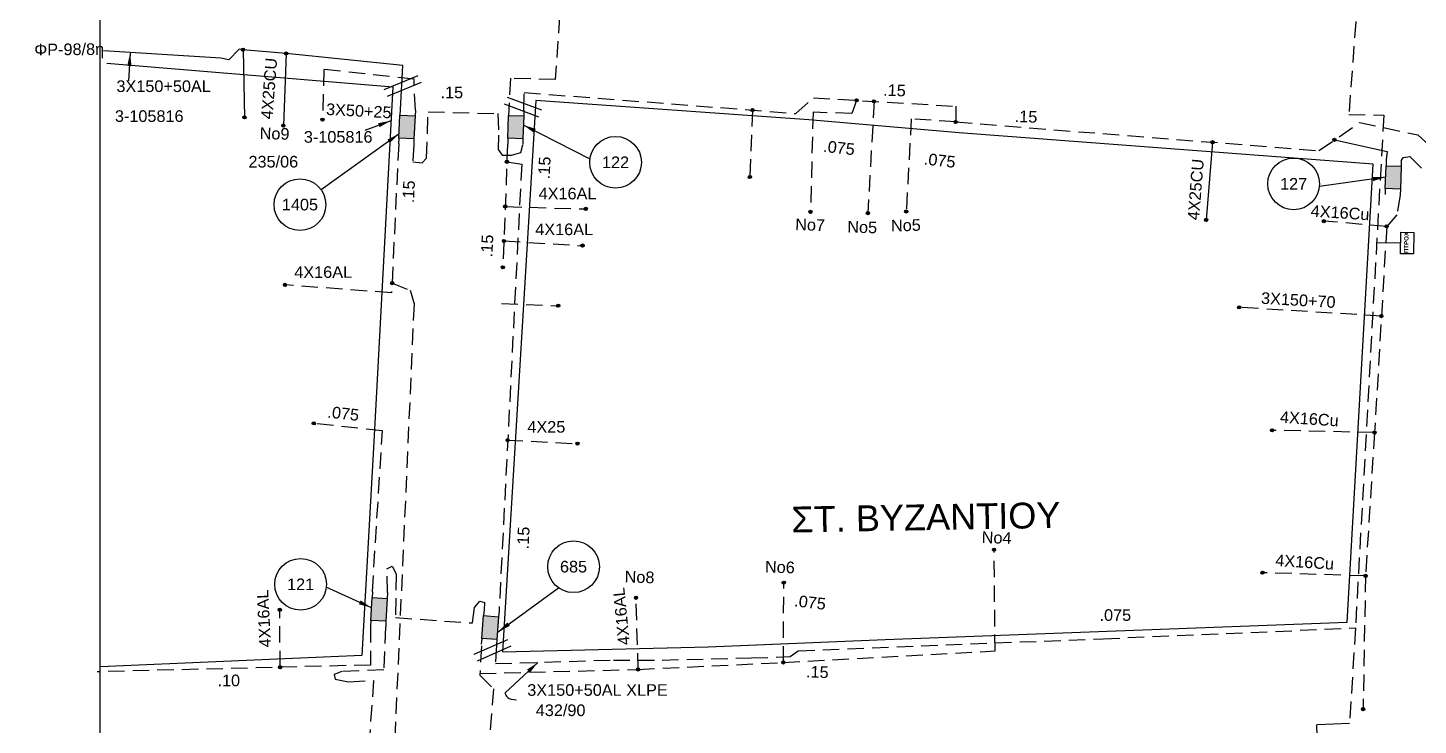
# Model space of a CAD drawing. Header units: millimetres. Extents: x 738 to 2138, y 37 to 533.
# Drawn here: x 741.6 to 849.2, y 216.9 to 270.9 of the extents above; entities that cross this region are included whole.
import ezdxf

# ---------------------------------------------------------------- set-up
doc = ezdxf.new("R2010")
doc.units = ezdxf.units.MM
doc.linetypes.add('DASHED', pattern=[19.05, 12.7, -6.35])
for name, color, linetype in [('Link Box 4 Διευθύνσεων', 7, 'Continuous'), ('Pillar Τροχαίας', 7, 'Continuous'), ('Άγνωστα', 7, 'Continuous'), ('Γυμνά εναέρια ΧΤ (2Φ)   3x50AL', 7, 'Continuous'), ('Επιγραφές - Σχήματα', 7, 'Continuous'), ('Καλώδια ΧΤ   3x150+50AL', 7, 'DASHED'), ('Καλώδια ΧΤ   3x150+50AL XLPE', 7, 'DASHED'), ('Καλώδια ΧΤ   3x150+50CU', 7, 'DASHED'), ('Καλώδια ΧΤ   4x25CU', 7, 'DASHED'), ('Συνδέσεις', 7, 'Continuous'), ('Τομή', 7, 'Continuous'), ('Υπόβαθρο ΔΕΗ', 7, 'Continuous'), ('Υπόγεια Καλώδια Δικτύου ΧΤ   .075', 7, 'DASHED'), ('Υπόγεια Καλώδια Δικτύου ΧΤ   .10', 7, 'DASHED'), ('Υπόγεια Καλώδια Δικτύου ΧΤ   .15', 7, 'DASHED'), ('Υπόγεια καλώδια Παροχών ΧΤ   4x16AL', 7, 'DASHED'), ('Υπόγεια καλώδια Παροχών ΧΤ   4x25', 7, 'DASHED')]:
    doc.layers.add(name, color=color, linetype=linetype)
doc.styles.add('arial', font='arial.ttf')
doc.styles.get("Standard").update_dxf_attribs({"font": 'arial.ttf'})
doc.linetypes.add('SYN_LINE', pattern='A,0.5,-0.0001,["/\\/\\/\\/",Standard,S=0.1,R=0,X=0,Y=-0.05],-0.25', length=0.7501)
doc.dimstyles.new('ISO-25', dxfattribs={"dimtxt": 2.5, "dimasz": 2.5, "dimexe": 1.25, "dimexo": 0.625, "dimtad": 1, "dimtxsty": 'Standard', "dimcen": 2.5, "dimadec": 0, "dimazin": 0, "dimtfac": 1, "dimtmove": 0, "dimatfit": 3, "dimfxl": 1, "dimarcsym": 0})

# ---------------------------------------------------------------- blocks, each defined once
blk = doc.blocks.new('LINK BOX 4 ΑΝΑΧΩΡΗΣΕΩΝ')
at = {"layer": 'Link Box 4 Διευθύνσεων', "ltscale": 40}
blk.add_hatch(color=256, dxfattribs=at).paths.add_polyline_path([(-3.54, 0), (-3.54, -4.67), (3.54, -4.67), (3.54, 0)])
for p, q in [((-3.54, 0), (-5.33, 0)), ((5.33, 0), (3.54, 0)), ((-3.54, -4.67), (-5.33, -4.67)), ((5.33, -4.67), (3.54, -4.67))]:
    blk.add_line(p, q, dxfattribs=at)
blk.add_lwpolyline([(-3.54, -4.67), (-3.54, 0), (3.54, 0), (3.54, -4.67)], close=True, dxfattribs=at)
blk = doc.blocks.new('_ΣΥΝΔΕΣΗ')
at = {"layer": 'Συνδέσεις', "linetype": 'SYN_LINE', "ltscale": 40}
blk.add_hatch(color=256, dxfattribs=at).paths.add_polyline_path([(-116.75, 2339.64, 1), (-117.75, 2339.64, 1)])
at = {"layer": 'Συνδέσεις'}
blk.add_circle((-117.25, 2339.64), 0.5, dxfattribs=at)
blk = doc.blocks.new('ΤΟΜΗ')
at = {"layer": 'Τομή', "ltscale": 40}
for p, q in [((-5.68, 0), (5.68, 0)), ((5.68, -2.33), (-5.68, -2.33))]:
    blk.add_line(p, q, dxfattribs=at)
blk = doc.blocks.new('PILLAR ΤΡΟΧΑΙΑΣ')
at = {"layer": 'Pillar Τροχαίας', "ltscale": 40}
blk.add_lwpolyline([(-3.11, 1.79), (3.59, 1.79), (3.59, -2.21), (-3.11, -2.21)], close=True, dxfattribs=at)
at = {"layer": 'Pillar Τροχαίας', "insert": (-2.88, 0.75), "char_height": 1.3575, "width": 109.961, "attachment_point": 1}
blk.add_mtext('{\\fArial|b1|i0|c161|p34;ΠΤΡΟΧ}', dxfattribs=at)

msp = doc.modelspace()

# ---------------------------------------------------------------- linework, layer by layer
at = {"layer": 'Άγνωστα', "color": 5, "linetype": 'DASHED', "ltscale": 0.1}
msp.add_lwpolyline([(867.91, 313.45, 0.0000003, 0.0000003, 0), (866.36, 279.51, 0.0000003, 0.0000003, 0), (866.36, 279.51, 0, 0, 0), (866.36, 279.51, 0, 0, 0), (866.36, 279.51, 0, 0, 0), (866.36, 279.51, 0, 0, 0), (876.35, 278.75, 0, 0, 0), (874.79, 250.48, 0, 0, 0), (874.53, 248.44, 0, 0, 0), (861.37, 249.28, 0, 0, 0), (848.68, 261.69, 0, 0, 0), (845.67, 262.61, 0, 0, 0), (843.58, 263.32, 0, 0, 0), (843.2, 263.82, 0, 0, 0), (843.73, 273.92, 0, 0, 0), (846.63, 273.85, 0, 0, 0), (846.72, 274.4, 0, 0, 0), (846.81, 278.59, 0, 0, 0)], format="xyseb", dxfattribs=at)
msp.add_lwpolyline([(783.25, 279.38), (782.4, 266.91), (778.93, 267.01), (778.8, 264.58)], dxfattribs=at)
at = {"layer": 'Άγνωστα', "color": 2, "linetype": 'DASHED', "ltscale": 0.1}
msp.add_lwpolyline([(847.98, 278.55), (847.66, 272.98), (844.48, 273.3), (843.8, 264.22), (846.5, 264.16), (844.31, 224.46), (843.85, 217.06)], dxfattribs=at)
at = {"layer": 'Άγνωστα'}
for points in [[(842.69, 262.24), (846.77, 261.35), (846.7, 260.69)], [(845.96, 254.3), (847.81, 254.27)]]:
    msp.add_lwpolyline(points, dxfattribs=at)
at = {"layer": 'Άγνωστα', "color": 1, "linetype": 'DASHED', "ltscale": 0.1}
for points in [[(846.73, 255.55), (841.87, 255.95)], [(845.79, 239.59), (837.85, 239.76)], [(845.09, 228.49), (837.12, 228.74)]]:
    msp.add_lwpolyline(points, dxfattribs=at)
at = {"layer": 'Άγνωστα', "linetype": 'DASHED', "ltscale": 0.1}
msp.add_lwpolyline([(846.32, 248.6), (835.32, 249.27)], dxfattribs=at)
at = {"layer": 'Γυμνά εναέρια ΧΤ (2Φ)   3x50AL', "color": 6, "linetype": 'DASHED', "ltscale": 0.1}
msp.add_lwpolyline([(771.57, 264.54), (771.47, 266.95), (764.49, 267.7), (764.39, 263.81)], dxfattribs=at)
at = {"layer": 'Επιγραφές - Σχήματα'}
msp.add_lwpolyline([(747.16, 52.8), (1697.68, 43.15), (1697.68, 519.66), (747.16, 519.66)], close=True, dxfattribs=at)
msp.add_lwpolyline([(778.52, 219.45), (778.53, 219.36), (778.57, 219.26), (778.63, 219.17), (778.72, 219.09), (778.84, 219.01), (778.99, 218.96), (779.18, 218.92), (779.41, 218.9)], dxfattribs=at)
for centre in [(787.06, 260.51), (839.53, 258.84), (762.64, 257.23), (783.81, 229.2), (762.69, 227.84)]:
    msp.add_circle(centre, 2, dxfattribs=at)
at = {"layer": 'Καλώδια ΧΤ   3x150+50AL', "color": 2}
msp.add_lwpolyline([(770.41, 264.6), (770.61, 268), (761.57, 268.93), (758.52, 269.18), (757.95, 269.26), (757.14, 268.45), (756.53, 268.57), (747.44, 269.14)], dxfattribs=at)
at = {"layer": 'Καλώδια ΧΤ   3x150+50AL XLPE', "color": 2, "ltscale": 0.1}
msp.add_lwpolyline([(777.84, 223.12), (777.76, 221.7), (786.9, 221.98), (790.66, 221.98), (797.58, 222.14), (800.58, 222.24), (801.2, 222.7)], dxfattribs=at)
at = {"layer": 'Καλώδια ΧΤ   3x150+50CU', "color": 2, "linetype": 'DASHED', "ltscale": 0.2}
msp.add_lwpolyline([(843.85, 217.06), (841.31, 216.95), (841.35, 215.36)], dxfattribs=at)
at = {"layer": 'Καλώδια ΧΤ   4x25CU', "color": 2}
msp.add_lwpolyline([(758.24, 269.22), (758.35, 263.99)], dxfattribs=at)
at = {"layer": 'Καλώδια ΧΤ   4x25CU', "color": 2, "linetype": 'DASHED'}
msp.add_lwpolyline([(761.57, 268.93), (761.36, 263.35)], dxfattribs=at)
at = {"layer": 'Καλώδια ΧΤ   4x25CU'}
msp.add_lwpolyline([(833.25, 262.06), (832.76, 256.05)], dxfattribs=at)
at = {"layer": 'Υπόβαθρο ΔΕΗ'}
for points in [[(747.69, 268.18), (769.82, 266.36), (768.37, 238.86), (767.42, 222.33), (747.21, 221.46)], [(780.89, 265.3), (778.31, 222.62), (794.23, 222.99), (807.93, 223.58), (843.66, 224.9), (845.69, 260.36), (813.64, 262.8), (802.01, 263.79), (780.89, 265.3)]]:
    msp.add_lwpolyline(points, dxfattribs=at)
at = {"layer": 'Υπόγεια Καλώδια Δικτύου ΧΤ   .075', "color": 1, "ltscale": 0.1}
for points in [[(805.71, 265.3), (805.34, 264.29), (802.34, 264.38), (802.15, 256.67)], [(813.38, 263.63), (809.94, 263.88), (809.56, 256.7)]]:
    msp.add_lwpolyline(points, dxfattribs=at)
at = {"layer": 'Υπόγεια Καλώδια Δικτύου ΧΤ   .075', "color": 62, "ltscale": 0.1}
msp.add_lwpolyline([(768.25, 227.26), (769.02, 239.72), (763.71, 240.3)], dxfattribs=at)
at = {"layer": 'Υπόγεια Καλώδια Δικτύου ΧΤ   .075', "color": 133, "ltscale": 0.1}
msp.add_lwpolyline([(800.05, 221.79), (800.08, 227.97)], dxfattribs=at)
at = {"layer": 'Υπόγεια Καλώδια Δικτύου ΧΤ   .075', "color": 2, "ltscale": 0.1}
msp.add_lwpolyline([(801.2, 222.7), (824.8, 223.63), (844.31, 224.46)], dxfattribs=at)
at = {"layer": 'Υπόγεια Καλώδια Δικτύου ΧΤ   .10', "color": 62, "ltscale": 0.1}
msp.add_lwpolyline([(768.11, 224.6), (768.11, 221.59), (746.94, 221.07)], dxfattribs=at)
at = {"layer": 'Υπόγεια Καλώδια Δικτύου ΧΤ   .15', "color": 1, "linetype": 'DASHED', "ltscale": 0.1}
msp.add_lwpolyline([(779.97, 264.54), (780, 265.91), (801.02, 264.29), (802.37, 265.5), (813.4, 264.85), (813.38, 263.63), (841.48, 261.41), (844.63, 263.58), (849.13, 262.64), (861.17, 251.38), (873.04, 250.64), (874.6, 277.19), (864.56, 278.21), (864.56, 278.21), (866.71, 310.44), (866.36, 311.51), (866.09, 312.29), (866.09, 313.13), (866.09, 313.17), (866.4, 314.06), (866.72, 314.81), (867.04, 319.25), (867.04, 319.25), (874.33, 318.87)], dxfattribs=at)
at = {"layer": 'Υπόγεια Καλώδια Δικτύου ΧΤ   .15', "color": 1, "ltscale": 0.1}
for points in [[(807.06, 265.23), (806.59, 256.58)], [(797.65, 264.55), (797.46, 259.37)], [(847.78, 257.99), (847.51, 256.44), (846.73, 255.55), (845.79, 239.59), (845.09, 228.49), (844.9, 218.18)]]:
    msp.add_lwpolyline(points, dxfattribs=at)
at = {"layer": 'Υπόγεια Καλώδια Δικτύου ΧΤ   .15', "color": 6, "ltscale": 0.1}
for points in [[(771.45, 261.88), (771.38, 260.54), (772.11, 260.47), (772.44, 260.82), (772.56, 264.41), (777.96, 264.29), (778.01, 262.62), (777.98, 261.51), (778.29, 261.06), (779, 261.06), (779.73, 261.26), (779.88, 261.86)], [(770.28, 261.93), (769.73, 250.4)], [(769.77, 251.16), (771.16, 250.6), (771.47, 249.54), (769.95, 215.21), (767.03, 215.25), (755.87, 214.76), (749.2, 214.43), (742.26, 214.7)]]:
    msp.add_lwpolyline(points, dxfattribs=at)
at = {"layer": 'Υπόγεια Καλώδια Δικτύου ΧΤ   .15', "color": 62, "linetype": 'DASHED', "ltscale": 0.1}
msp.add_lwpolyline([(778.71, 261.91), (778.34, 252.38)], dxfattribs=at)
at = {"layer": 'Υπόγεια Καλώδια Δικτύου ΧΤ   .15', "color": 62, "ltscale": 0.1}
for points in [[(778.66, 260.55), (779.8, 260.36), (778.05, 225.78)], [(769.42, 227.2), (769.37, 229.04), (769.77, 229.25), (770.08, 228.66), (770.03, 225.26), (776, 224.85), (776.15, 226.04), (776.55, 226.54), (776.93, 226.42), (776.89, 225.87)], [(769.27, 224.54), (769.13, 221.21), (765.88, 221.09), (765.28, 220.85), (765.37, 220.49), (766.41, 220.29), (768.33, 220.39), (767.94, 214.77), (756.92, 214.28), (748.6, 213.95), (741.58, 214.11)]]:
    msp.add_lwpolyline(points, dxfattribs=at)
at = {"layer": 'Υπόγεια Καλώδια Δικτύου ΧΤ   .15', "color": 4, "ltscale": 0.1}
msp.add_lwpolyline([(847.86, 260.64), (848.02, 260.87), (848.52, 260.96), (861.42, 248.23)], dxfattribs=at)
at = {"layer": 'Υπόγεια Καλώδια Δικτύου ΧΤ   .15', "color": 133, "ltscale": 0.1}
for points in [[(776.55, 220.93), (788.81, 221.25), (800.05, 221.79), (816.43, 222.68), (816.35, 230.52)], [(776.68, 223.08), (776.56, 220.8), (777.61, 219.74), (776.72, 207.92)]]:
    msp.add_lwpolyline(points, dxfattribs=at)
at = {"layer": 'Υπόγεια καλώδια Παροχών ΧΤ   4x16AL', "color": 62, "ltscale": 0.1}
for points in [[(778.53, 257.08), (784.76, 256.9)], [(778.42, 254.42), (784.51, 254.05)], [(778.24, 249.59), (782.63, 249.41)]]:
    msp.add_lwpolyline(points, dxfattribs=at)
at = {"layer": 'Υπόγεια καλώδια Παροχών ΧΤ   4x16AL', "color": 6, "ltscale": 0.1}
msp.add_lwpolyline([(769.73, 250.4), (761.49, 251.02)], dxfattribs=at)
at = {"layer": 'Υπόγεια καλώδια Παροχών ΧΤ   4x16AL', "color": 133, "ltscale": 0.1}
msp.add_lwpolyline([(788.81, 221.25), (788.65, 226.8)], dxfattribs=at)
at = {"layer": 'Υπόγεια καλώδια Παροχών ΧΤ   4x16AL', "color": 85, "ltscale": 0.1}
msp.add_lwpolyline([(761.11, 221.42), (761.08, 225.87)], dxfattribs=at)
at = {"layer": 'Υπόγεια καλώδια Παροχών ΧΤ   4x25', "color": 62, "ltscale": 0.1}
msp.add_lwpolyline([(778.62, 239.01), (784.12, 238.73)], dxfattribs=at)

# ---------------------------------------------------------------- block references
at = {"layer": 'Link Box 4 Διευθύνσεων'}
for p, xscale, yscale, zscale, rotation in [((770.34, 263.27), 0.2500000000000437, 0.2500000000000437, 0.2500000000000437, 87.29153610028311), ((778.76, 263.25), 0.2500000000000258, 0.2500000000000258, 0.2500000000000258, 88.10470630112887), ((846.65, 259.36), 0.2500000000000258, 0.2500000000000258, 0.2500000000000258, 88.10470630112887), ((768.18, 225.93), 0.2500000000000402, 0.2500000000000402, 0.2500000000000402, 86.96847424725397), ((776.78, 224.54), 0.2500000000000195, 0.2500000000000195, 0.2500000000000195, 85.4164030600873)]:
    msp.add_blockref('LINK BOX 4 ΑΝΑΧΩΡΗΣΕΩΝ', p, dxfattribs=dict(at, xscale=xscale, yscale=yscale, zscale=zscale, rotation=rotation))
at = {"layer": 'Pillar Τροχαίας', "xscale": 0.2499999999999868, "yscale": 0.2499999999999868, "zscale": 0.2499999999999868, "rotation": 88.76094860328217}
msp.add_blockref('PILLAR ΤΡΟΧΑΙΑΣ', (848.26, 254.2), dxfattribs=at)
at = {"layer": 'Συνδέσεις', "xscale": 0.25, "yscale": 0.25, "zscale": 0.25}
for p in [(787.55, -315.69), (790.88, -315.98), (826.97, -320.36), (835.03, -319.6), (836.37, -319.68), (787.66, -320.92), (793.7, -321.1), (842.69, -321.28), (790.67, -321.56), (862.57, -322.85), (872, -322.66), (807.97, -324.36), (826.77, -325.54), (807.84, -327.82), (814.07, -328.01), (831.46, -328.24), (835.9, -328.33), (838.87, -328.21), (862.07, -328.86), (871.18, -328.96), (876.04, -329.36), (807.74, -330.49), (813.82, -330.85), (807.66, -332.53), (790.8, -333.89), (799.09, -333.75), (811.94, -335.5), (864.63, -335.63), (875.63, -336.31), (793.02, -344.61), (808.03, -345.91), (813.43, -346.18), (867.17, -345.15), (875.1, -345.32), (845.66, -354.39), (829.39, -356.94), (866.44, -356.17), (874.41, -356.42), (790.39, -359.04), (817.96, -358.11), (829.36, -363.12), (790.42, -363.49), (818.12, -363.66), (874.22, -366.73)]:
    msp.add_blockref('_ΣΥΝΔΕΣΗ', p, dxfattribs=at)
at = {"layer": 'Τομή'}
for p, xscale, yscale, zscale, rotation in [((770.48, 266.69), 0.2499999999999824, 0.2499999999999824, 0.2499999999999824, 22.36679615647352), ((780, 265.06), 0.2499999999999958, 0.2499999999999958, 0.2499999999999958, 339.292441445914), ((777.42, 223), 0.2500000000000143, 0.2500000000000143, 0.2500000000000143, 24.08893483056735)]:
    msp.add_blockref('ΤΟΜΗ', p, dxfattribs=dict(at, xscale=xscale, yscale=yscale, zscale=zscale, rotation=rotation))

# ---------------------------------------------------------------- texts
at = {"layer": 'Άγνωστα', "insert": (837.04, 250.46), "char_height": 0.9, "width": 84.1859, "attachment_point": 1, "rotation": 356.7145, "style": 'arial'}
msp.add_mtext('3X150+70', dxfattribs=at)
at = {"layer": 'Γυμνά εναέρια ΧΤ (2Φ)   3x50AL', "insert": (764.69, 265.08), "char_height": 0.9, "width": 84.1859, "attachment_point": 1, "rotation": 356.9511, "style": 'arial'}
msp.add_mtext('3X50+25', dxfattribs=at)
at = {"layer": 'Επιγραφές - Σχήματα', "ltscale": 40, "char_height": 0.9, "width": 47.0228, "attachment_point": 1, "style": 'arial'}
for s, insert, rotation in [('ΦΡ-98/8η', (742.08, 269.68), 0.5159), ('{\\C7;No9}', (759.54, 263.22), 358.1921), ('{\\C7;No7}', (800.98, 256.16), 358.1921), ('{\\C7;No5}', (805.01, 255.98), 358.1921), ('{\\C7;No4}', (815.41, 231.94), 358.1921), ('{\\C7;No6}', (798.64, 229.66), 358.1921), ('{\\C7;No8}', (787.78, 228.89), 358.1921)]:
    msp.add_mtext(s, dxfattribs=dict(at, insert=insert, rotation=rotation))
at = {"layer": 'Επιγραφές - Σχήματα', "char_height": 0.9, "style": 'arial'}
for s, insert, width, attachment_point in [('3-105816', (750.98, 264.08), 2.4632, 5), ('3-105816', (765.6, 262.47), 2.4632, 5), ('235/06', (760.58, 260.55), 2.4632, 5), ('122', (787.06, 260.51), 2.4632, 5), ('127', (839.53, 258.84), 2.4632, 5), ('1405', (762.64, 257.23), 2.4632, 5), ('685', (783.81, 229.2), 2.4632, 5), ('121', (762.69, 227.84), 2.4632, 5), ('432/90', (780.89, 218.54), 84.1859, 1)]:
    msp.add_mtext(s, dxfattribs=dict(at, insert=insert, width=width, attachment_point=attachment_point))
at = {"layer": 'Επιγραφές - Σχήματα', "insert": (800.65, 233.85), "char_height": 2, "width": 42.5503, "attachment_point": 1, "rotation": 0.9944, "style": 'arial'}
msp.add_mtext('ΣΤ. ΒΥΖΑΝΤΙΟΥ', dxfattribs=at)
at = {"layer": 'Καλώδια ΧΤ   3x150+50AL', "insert": (748.44, 266.85), "char_height": 0.9, "width": 84.1859, "attachment_point": 1, "style": 'arial'}
msp.add_mtext('3X150+50AL', dxfattribs=at)
at = {"layer": 'Καλώδια ΧΤ   3x150+50AL XLPE', "insert": (780.23, 220.11), "char_height": 0.9, "width": 84.1859, "attachment_point": 1, "style": 'arial'}
msp.add_mtext('3X150+50AL XLPE', dxfattribs=at)
at = {"layer": 'Καλώδια ΧΤ   4x25CU', "char_height": 0.9, "width": 84.1859, "attachment_point": 1, "rotation": 85.4223, "style": 'arial'}
for insert in [(759.61, 263.89), (831.31, 256.07)]:
    msp.add_mtext('4X25CU', dxfattribs=dict(at, insert=insert))
at = {"layer": 'Υπόγεια Καλώδια Δικτύου ΧΤ   .075', "char_height": 0.9, "width": 84.1859, "attachment_point": 1, "rotation": 353.64, "style": 'arial'}
for insert in [(803.19, 262.22), (810.98, 261.24), (764.83, 241.65), (800.95, 227.03)]:
    msp.add_mtext('.075', dxfattribs=dict(at, insert=insert))
at = {"layer": 'Υπόγεια Καλώδια Δικτύου ΧΤ   .075', "insert": (824.51, 225.91), "char_height": 0.9, "width": 84.1859, "attachment_point": 1, "style": 'arial'}
msp.add_mtext('.075', dxfattribs=at)
at = {"layer": 'Υπόγεια Καλώδια Δικτύου ΧΤ   .10', "insert": (756.26, 220.85), "char_height": 0.9, "width": 84.1859, "attachment_point": 1, "style": 'arial'}
msp.add_mtext('.10', dxfattribs=at)
at = {"layer": 'Υπόγεια Καλώδια Δικτύου ΧΤ   .15', "insert": (773.52, 266.37), "char_height": 0.9, "width": 84.1859, "attachment_point": 1, "style": 'arial'}
msp.add_mtext('.15', dxfattribs=at)
at = {"layer": 'Υπόγεια Καλώδια Δικτύου ΧΤ   .15', "char_height": 0.9, "width": 84.1859, "attachment_point": 1, "style": 'arial'}
for insert, rotation in [((807.79, 266.57), 357.8341), ((817.97, 264.53), 357.8341), ((781.06, 259.23), 87.3035), ((770.56, 257.38), 87.3035), ((776.63, 253.19), 87.3035), ((779.43, 230.58), 87.3035), ((801.82, 221.54), 357.8341)]:
    msp.add_mtext('.15', dxfattribs=dict(at, insert=insert, rotation=rotation))
at = {"layer": 'Υπόγεια καλώδια Παροχών ΧΤ   4x16AL', "char_height": 0.9, "width": 84.1859, "attachment_point": 1, "style": 'arial'}
for insert in [(781.11, 258.54), (780.85, 255.77)]:
    msp.add_mtext('4X16AL', dxfattribs=dict(at, insert=insert))
for s, insert, rotation in [('4X16Cu', (840.89, 257.21), 356.3212), ('{\\C7;No5}', (808.36, 256.05), 1.5976), ('4X16AL', (762.2, 252.45), 0.2349), ('4X16Cu', (838.51, 241.25), 356.3212), ('4X16Cu', (838.15, 230.16), 356.3212), ('4X16AL', (759.51, 222.93), 92.9432), ('4X16AL', (787.28, 223.09), 95.6225)]:
    msp.add_mtext(s, dxfattribs=dict(at, insert=insert, rotation=rotation))
at = {"layer": 'Υπόγεια καλώδια Παροχών ΧΤ   4x25', "insert": (780.24, 240.48), "char_height": 0.9, "width": 84.1859, "attachment_point": 1, "style": 'arial'}
msp.add_mtext('4X25', dxfattribs=at)

# ---------------------------------------------------------------- leaders
at = {"layer": 'Επιγραφές - Σχήματα'}
for points, override in [([(749.5, 268.97), (749.38, 266.82)], {"dimasz": 1, "dimgap": 0.625, "dimtad": 0}), ([(769.68, 263.73), (767.66, 262.98)], {"dimasz": 1, "dimgap": 0.625, "dimtad": 0}), ([(770.32, 262.72), (764.27, 258.39)], {"dimasz": 1, "dimgap": 0.625, "dimtad": 0}), ([(779.92, 263.4), (785.08, 260.79)], {"dimasz": 1, "dimtad": 0}), ([(846.65, 259.36), (841.52, 258.63)], {"dimasz": 1, "dimtad": 0}), ([(768.18, 226.03), (764.68, 227.63)], {"dimasz": 1, "dimtad": 0}), ([(777.98, 224.16), (782.65, 227.57)], {"dimasz": 1, "dimtad": 0}), ([(781.06, 221.8), (778.52, 219.45)], {"dimasz": 1, "dimgap": 0.625, "dimtad": 0})]:
    msp.add_leader(points, dimstyle='ISO-25', override=override, dxfattribs=at)

doc.saveas('drawing.dxf')
